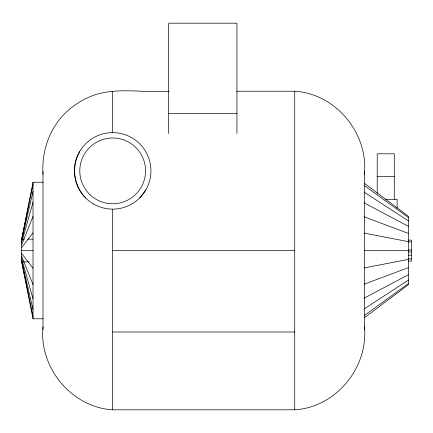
<?xml version="1.0" encoding="UTF-8"?>
<svg xmlns="http://www.w3.org/2000/svg" width="433" height="433" viewBox="0 0 433 433"><rect width="100%" height="100%" fill="white"/><g stroke="black" fill="none" stroke-linecap="round" stroke-linejoin="round"><path stroke-width="0.65" d="M43.002 174.326C41.471 152.021 49.097 129.18 65.069 113.289C72.771 105.804 81.869 99.915 91.845 95.937C116.574 86.508 143.653 93.349 169.314 91.228M364.397 326.715C368.597 367.46 335.938 407.35 294.727 409.813L112.677 409.813C71.461 407.35 38.802 367.46 43.002 326.715M43.067 318.785L33.027 318.785L21.65 261.895L21.65 239.14L33.027 182.25L43.067 182.25M21.65 239.53L33.027 184.577M21.65 240.667L33.027 191.397M21.65 242.475L33.027 202.243M21.65 244.829L33.027 216.386M79.537 151.739C71.164 166.434 73.724 185.903 85.62 197.93M139.729 197.93L145.813 190.006M21.65 247.573L33.027 232.851M364.597 317.584L408.503 284.654L408.503 216.386L364.597 183.457M364.618 315.284L408.503 283.491M364.115 308.913L408.503 280.081M364.175 298.164L408.503 274.657M364.256 284.178L408.503 267.589M364.31 267.93L408.503 259.356M236.737 91.228L294.727 91.228C335.938 93.69 368.597 133.581 364.397 174.326M168.675 113.641L236.948 113.641M377.213 176.561L394.284 176.561M385.749 199.315L397.126 199.315L397.126 208.078M21.65 239.14L24.329 239.14M27.674 239.14L33.027 239.14M408.503 240.109L411.35 240.109L411.35 261.121L408.503 261.121M408.503 241.944L411.35 241.944M408.503 249.998L411.35 249.998M21.65 250.518L33.027 250.518M112.677 250.518L294.727 250.518M364.332 250.518L408.503 250.518M408.503 251.957L411.35 251.957M408.503 255.156L411.35 255.156M408.503 258.874L411.35 258.874M21.65 261.895L29.011 261.895M112.677 332.008L294.727 332.008M364.31 233.106L408.503 241.684M364.256 216.857L408.503 233.452M364.175 202.871L408.503 226.383M364.115 192.128L408.503 220.96M364.618 185.752L408.503 217.55M21.65 253.462L33.027 268.189M21.65 256.206L33.027 284.654M21.65 258.566L33.027 298.792M21.65 260.374L33.027 309.644M21.65 261.51L33.027 316.463M394.284 199.315L394.284 153.807L377.213 153.807L377.213 193.291M364.397 171.636L364.397 329.399M294.727 91.228L294.727 409.813M236.948 133.543L236.948 23.187L168.675 23.187L168.675 133.543M112.677 91.228L112.677 132.552M112.677 209.291L112.677 409.813M43.002 171.636L43.002 329.399M33.027 182.25L33.027 318.785M93.544 204.008A38.266 38.266 0 0 0 150.938 170.873A38.266 38.266 0 0 0 93.544 137.732A38.266 38.266 0 0 0 93.544 204.008M89.42 194.125A32.886 32.886 0 0 0 144.438 179.386A32.886 32.886 0 0 0 104.164 139.107A32.886 32.886 0 0 0 89.42 194.125"/></g></svg>
